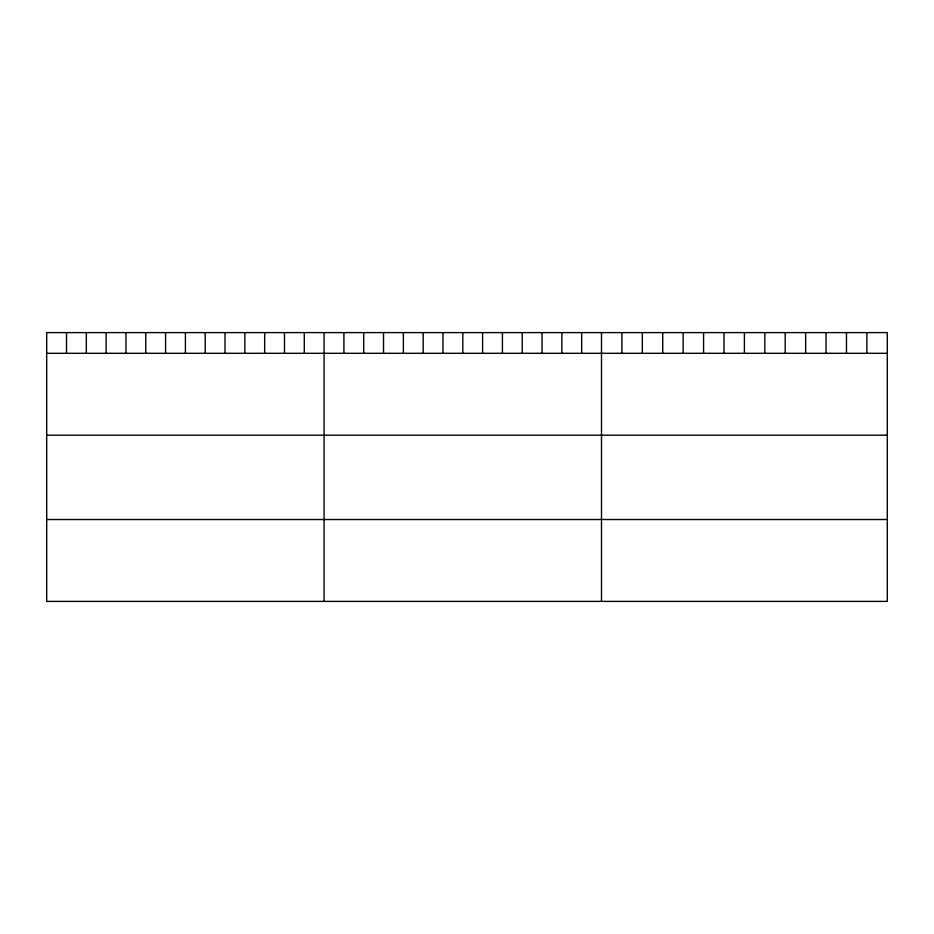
<?xml version="1.0" encoding="UTF-8"?>
<svg xmlns="http://www.w3.org/2000/svg" width="934" height="934" viewBox="0 0 934 934"><rect width="100%" height="100%" fill="white"/><g stroke="black" fill="none" stroke-linecap="round" stroke-linejoin="round"><path stroke-width="1.4" d="M887.3 353.297L887.3 601.403L46.7 601.403L46.7 332.597L887.3 332.597L887.3 353.297L46.7 353.297M46.7 435.174L887.3 435.174M46.7 519.526L887.3 519.526M866.88 332.597L866.88 353.297M846.473 332.597L846.473 353.297M826.053 332.597L826.053 353.297M805.645 332.597L805.645 353.297M785.225 332.597L785.225 353.297M764.818 332.597L764.818 353.297M744.398 332.597L744.398 353.297M723.978 332.597L723.978 353.297M703.571 332.597L703.571 353.297M683.151 332.597L683.151 353.297M662.743 332.597L662.743 353.297M642.323 332.597L642.323 353.297M621.916 332.597L621.916 353.297M601.496 332.597L601.496 601.403M581.684 332.597L581.684 353.297M561.871 332.597L561.871 353.297M542.059 332.597L542.059 353.297M522.234 332.597L522.234 353.297M502.422 332.597L502.422 353.297M482.609 332.597L482.609 353.297M462.797 332.597L462.797 353.297M442.985 332.597L442.985 353.297M423.172 332.597L423.172 353.297M403.36 332.597L403.36 353.297M383.535 332.597L383.535 353.297M363.723 332.597L363.723 353.297M343.91 332.597L343.91 353.297M324.098 332.597L324.098 601.403M304.286 332.597L304.286 353.297M284.473 332.597L284.473 353.297M264.661 332.597L264.661 353.297M244.836 332.597L244.836 353.297M225.024 332.597L225.024 353.297M205.211 332.597L205.211 353.297M185.399 332.597L185.399 353.297M165.587 332.597L165.587 353.297M145.774 332.597L145.774 353.297M125.962 332.597L125.962 353.297M106.137 332.597L106.137 353.297M86.325 332.597L86.325 353.297M66.512 332.597L66.512 353.297"/></g></svg>
